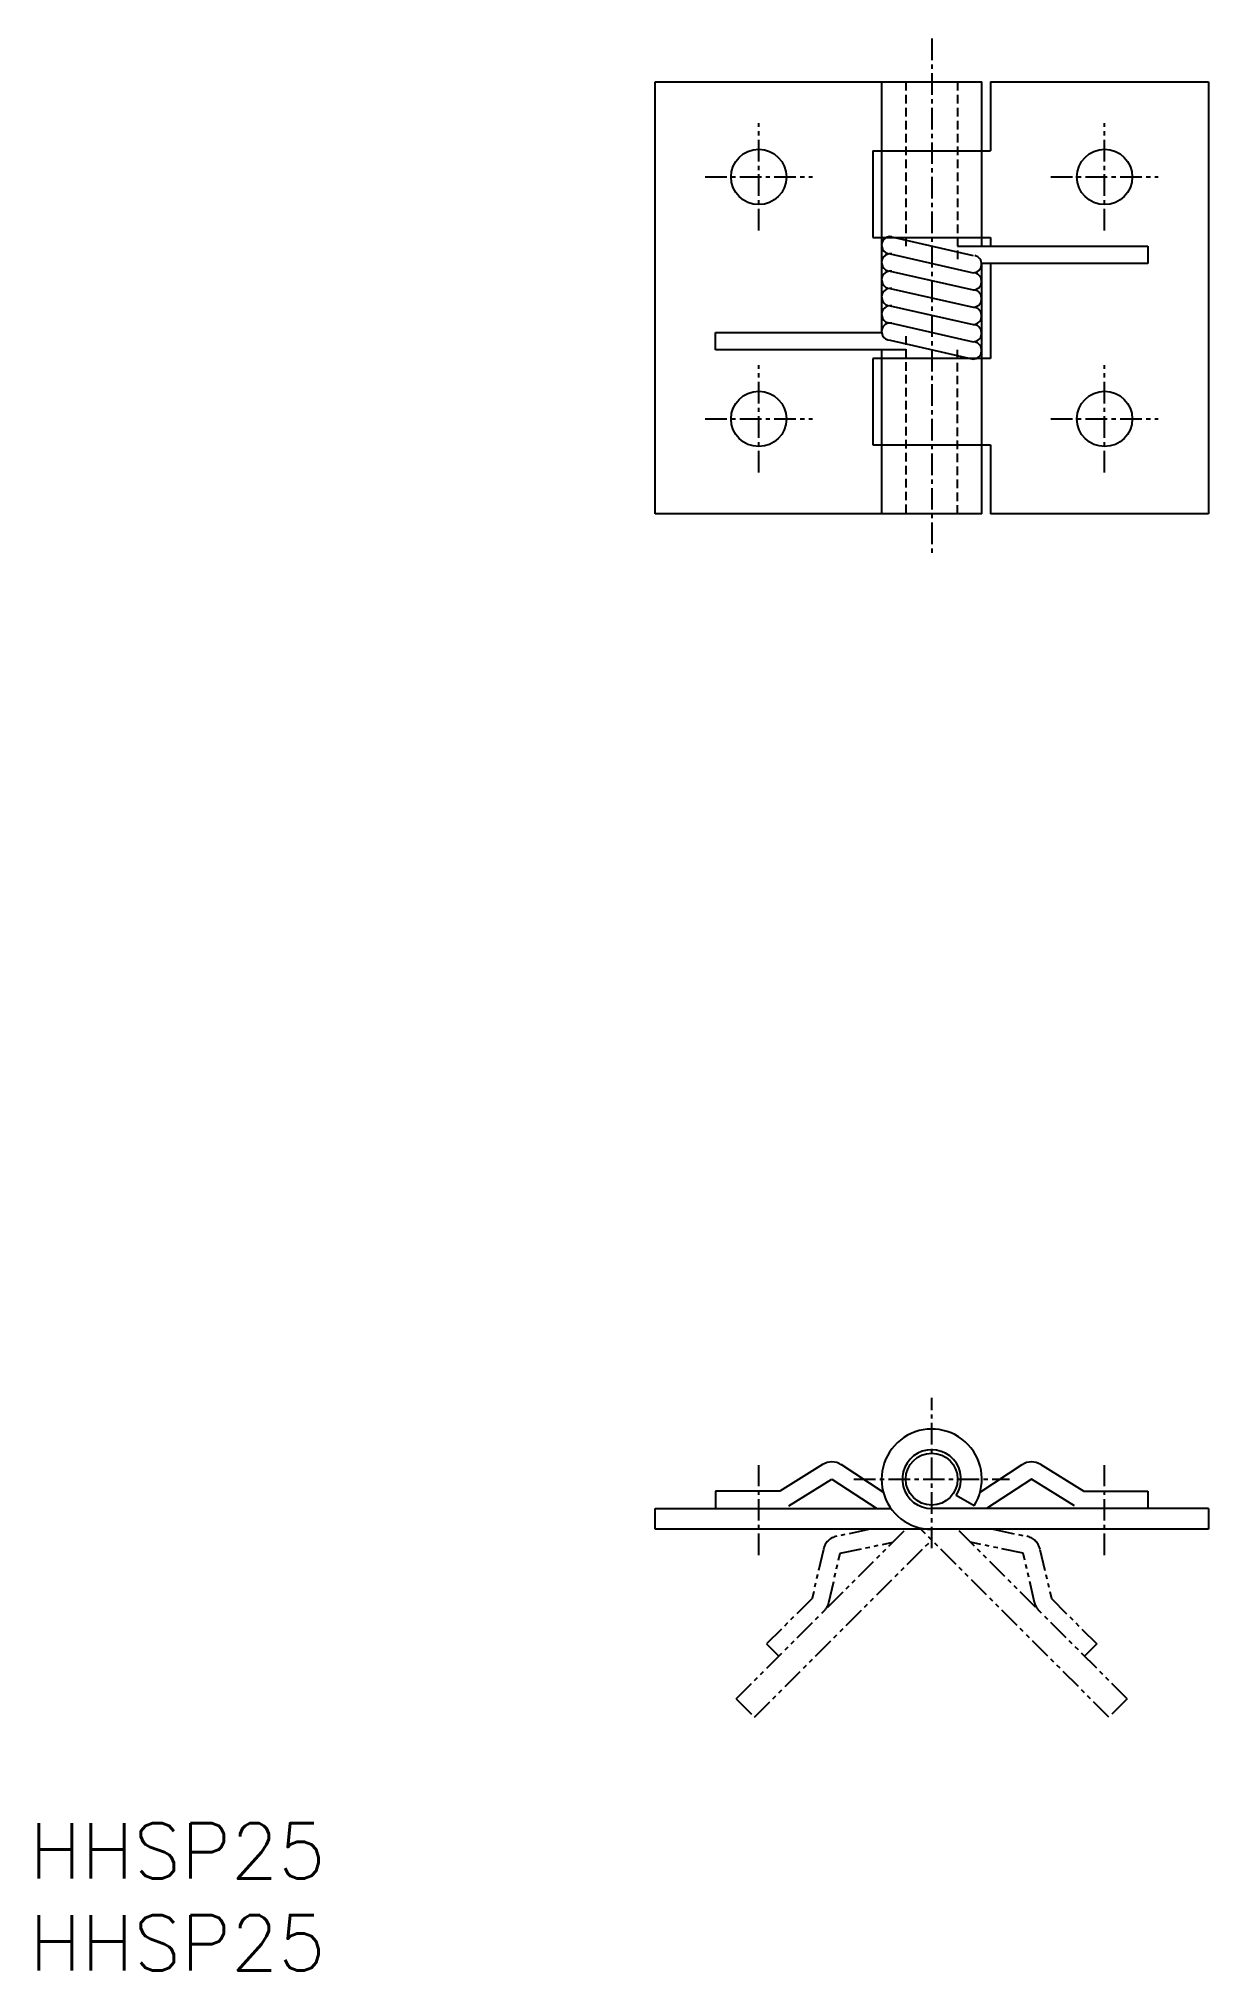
# Model space of a CAD drawing. Extents: x -52 to 16, y -71 to 40.
import ezdxf

# ---------------------------------------------------------------- set-up
doc = ezdxf.new("R2010")
doc.units = 0
for name, pattern in [('CENTER', [2, 1.25, -0.25, 0.25, -0.25]), ('DASHED', [0.75, 0.5, -0.25]), ('PHANTOM', [2.5, 1.25, -0.25, 0.25, -0.25, 0.25, -0.25])]:
    doc.linetypes.add(name, pattern=pattern)
doc.layers.get('0').update_dxf_attribs({"linetype": 'CONTINUOUS'})
doc.layers.add('CENTER', color=1, linetype='CENTER')
doc.styles.get("Standard").update_dxf_attribs({"font": 'txt.shx', "bigfont": 'bigfont.shx'})

msp = doc.modelspace()

# ---------------------------------------------------------------- linework, layer by layer
at = {"color": 7, "linetype": 'CONTINUOUS'}
for p, q in [((-16, 13), (-16, 38)), ((-16, 38), (2.9, 38)), ((-2.9, 38), (-2.9, 34)), ((2.9, 34), (2.9, 38)), ((3.4, 38), (16, 38)), ((3.4, 38), (3.4, 34)), ((16, 38), (16, 13)), ((-3.4, 34), (-3.4, 29)), ((-3.4, 34), (3.4, 34)), ((-2.9, 34), (-2.9, 29)), ((2.9, 29), (2.9, 34)), ((-3.4, 29), (3.4, 29)), ((-2.9, 29), (-2.9, 23.5)), ((-2.4, 29.05), (2.39, 27.96)), ((-2.4, 28.05), (2.39, 26.96)), ((1.5, 28.5), (12.5, 28.5)), ((2.9, 28.5), (2.9, 29)), ((3.4, 29), (3.4, 28.5)), ((12.5, 28.5), (12.5, 27.5)), ((-2.4, 27.05), (2.39, 25.96)), ((12.5, 27.5), (2.89, 27.5)), ((2.9, 22), (2.9, 27.5)), ((3.4, 27.5), (3.4, 22)), ((-2.4, 26.05), (2.39, 24.96)), ((-2.4, 25.05), (2.39, 23.96)), ((-12.5, 22.5), (-12.5, 23.5)), ((-12.5, 23.5), (-2.9, 23.5)), ((-2.4, 24.05), (2.39, 22.96)), ((-1.5, 22.5), (-12.5, 22.5)), ((-2.9, 22.5), (-2.9, 22)), ((-2.4, 23.05), (2.39, 21.96)), ((-3.4, 22), (-3.4, 17)), ((3.4, 22), (-3.4, 22)), ((-2.9, 22), (-2.9, 17)), ((2.9, 17), (2.9, 22)), ((-3.4, 17), (3.4, 17)), ((-2.9, 17), (-2.9, 13)), ((2.9, 13), (2.9, 17)), ((3.4, 17), (3.4, 13)), ((2.9, 13), (-16, 13)), ((16, 13), (3.4, 13)), ((-6.31, -41.99), (-8.79, -43.54)), ((-2.8, -43.6), (-5.23, -42)), ((2.8, -43.6), (5.23, -42)), ((6.31, -41.99), (8.79, -43.54)), ((-8.79, -43.54), (-12.5, -43.54)), ((-12.5, -43.54), (-12.5, -44.54)), ((-8.26, -44.39), (-5.78, -42.84)), ((-5.78, -42.84), (-3.18, -44.54)), ((5.78, -42.84), (3.18, -44.54)), ((8.26, -44.39), (5.78, -42.84)), ((8.79, -43.54), (12.5, -43.54)), ((12.5, -43.54), (12.5, -44.54)), ((-16, -45.74), (-16, -44.54)), ((-16, -44.54), (-2.35, -44.54)), ((16, -44.54), (0, -44.54)), ((2.46, -44.38), (1.42, -43.78)), ((16, -44.54), (16, -45.74)), ((16, -45.74), (-16, -45.74))]:
    msp.add_line(p, q, dxfattribs=at)
at = {"color": 3, "linetype": 'DASHED'}
for p, q in [((-1.5, 38), (-1.5, 28.31)), ((1.5, 38), (1.5, 27.71)), ((-1.5, 23.29), (-1.5, 13)), ((1.5, 13), (1.5, 22.69))]:
    msp.add_line(p, q, dxfattribs=at)
at = {"color": 3, "linetype": 'PHANTOM'}
for p, q in [((-11.31, -55.55), (-1.5, -45.74)), ((-3.55, -45.74), (-5.49, -46.15)), ((10.25, -56.61), (-0.62, -45.74)), ((11.31, -55.55), (1.5, -45.74)), ((3.55, -45.74), (5.49, -46.15)), ((-10.25, -56.61), (0, -46.36)), ((-6.26, -46.9), (-6.92, -49.75)), ((-5.29, -47.12), (-2.25, -46.49)), ((5.29, -47.12), (2.25, -46.49)), ((6.26, -46.9), (6.92, -49.75)), ((-5.95, -49.97), (-5.29, -47.12)), ((5.95, -49.97), (5.29, -47.12)), ((-6.92, -49.75), (-9.55, -52.37)), ((6.92, -49.75), (9.55, -52.37)), ((-9.55, -52.37), (-8.84, -53.08)), ((9.55, -52.37), (8.84, -53.08)), ((-11.31, -55.55), (-10.25, -56.61)), ((11.31, -55.55), (10.25, -56.61))]:
    msp.add_line(p, q, dxfattribs=at)
at = {"color": 7, "linetype": 'CONTINUOUS'}
for centre, radius in [((-10, 32.5), 1.6), ((10, 32.5), 1.6), ((-10, 18.5), 1.6), ((10, 18.5), 1.6), ((0, -42.84), 1.5)]:
    msp.add_circle(centre, radius, dxfattribs=at)
for centre, radius, start, end in [((-2.4, 28.55), 0.5, 78.7852, 270), ((-2.4, 27.55), 0.5, 78.7852, 270), ((2.39, 27.46), 0.5, 270, 78.7852), ((-2.4, 26.55), 0.5, 78.7852, 270), ((2.39, 26.46), 0.5, 270, 78.7852), ((-2.4, 25.55), 0.5, 78.7852, 270), ((2.39, 25.46), 0.5, 270, 78.7852), ((-2.4, 24.55), 0.5, 78.7852, 270), ((2.39, 24.46), 0.5, 270, 78.7852), ((-2.4, 23.55), 0.5, 78.7852, 270), ((2.39, 23.46), 0.5, 270, 78.7852), ((2.39, 22.46), 0.5, 270, 78.7852), ((0, -42.84), 2.9, 327.9658, 270), ((0, -42.84), 1.7, 326.5286, 270), ((-5.78, -42.84), 1, 56.7658, 122.0054), ((5.78, -42.84), 1, 57.9946, 123.2342)]:
    msp.add_arc(centre, radius, start, end, dxfattribs=at)
at = {"color": 3, "linetype": 'PHANTOM'}
for centre, start, end in [((-5.29, -47.12), 101.7658, 167.0054), ((5.29, -47.12), 12.9946, 78.2342), ((-6.92, -49.75), 315, 347.0054), ((6.92, -49.75), 192.9946, 225)]:
    msp.add_arc(centre, 1, start, end, dxfattribs=at)
at = {"layer": 'CENTER', "color": 1, "linetype": 'CENTER'}
for p, q in [((0, 40.5), (0, 10.5)), ((-10, 29.4), (-10, 35.6)), ((10, 29.4), (10, 35.6)), ((-13.1, 32.5), (-6.9, 32.5)), ((6.9, 32.5), (13.1, 32.5)), ((-10, 15.4), (-10, 21.6)), ((10, 15.4), (10, 21.6)), ((-13.1, 18.5), (-6.9, 18.5)), ((6.9, 18.5), (13.1, 18.5)), ((0, -46.84), (0, -38.14)), ((-10, -47.24), (-10, -42.04)), ((10, -47.24), (10, -42.04)), ((-4.5, -42.84), (4.5, -42.84))]:
    msp.add_line(p, q, dxfattribs=at)

# ---------------------------------------------------------------- texts
at = {"color": 7, "linetype": 'CONTINUOUS'}
for p in [(-52.19, -65.95), (-52.19, -71.26)]:
    msp.add_text('HHSP25', height=3.2, dxfattribs=at).set_placement(p)

doc.saveas('drawing.dxf')
